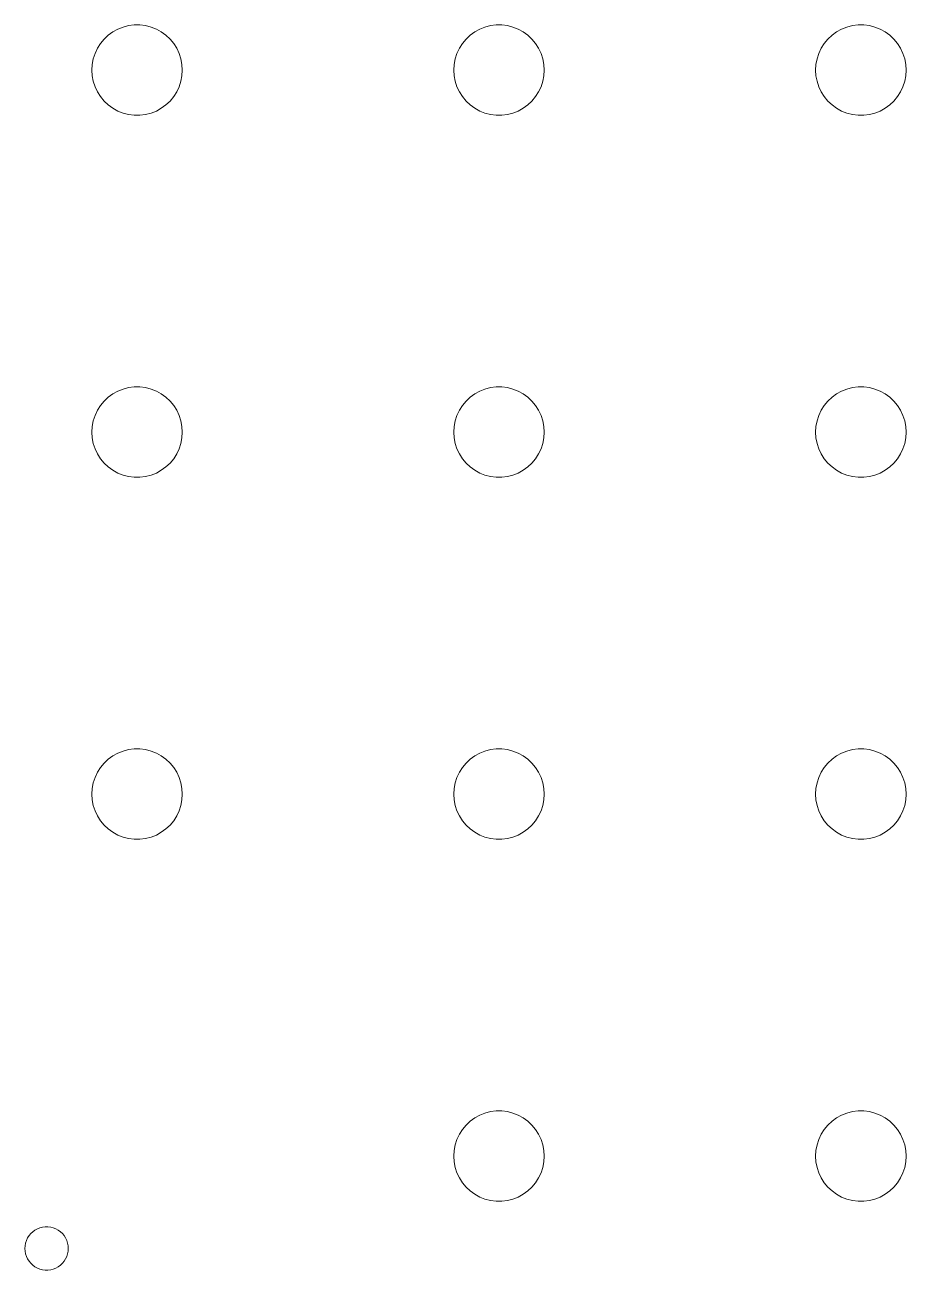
# Model space of a CAD drawing. Header units: millimetres. Extents: x -349 to 349, y -196 to 240.
# Drawn here: x -58.7 to 3.2, y -84.2 to 3.2 of the extents above; entities that cross this region are included whole.
import ezdxf

# ---------------------------------------------------------------- set-up
doc = ezdxf.new("R2010")
doc.units = ezdxf.units.MM
doc.layers.get('0').update_dxf_attribs({"linetype": 'CONTINUOUS', "lineweight": 0})

msp = doc.modelspace()

# ---------------------------------------------------------------- linework, layer by layer
for p, q in [((-52.824, 2.446), (-52.501, 2.681)), ((-52.501, 2.681), (-52.152, 2.873)), ((-52.152, 2.873), (-51.781, 3.02)), ((-51.781, 3.02), (-51.395, 3.119)), ((-51.395, 3.119), (-50.999, 3.169)), ((-50.999, 3.169), (-50.601, 3.169)), ((-50.601, 3.169), (-50.205, 3.119)), ((-50.205, 3.119), (-49.819, 3.02)), ((-49.819, 3.02), (-49.448, 2.873)), ((-49.448, 2.873), (-49.099, 2.681)), ((-49.099, 2.681), (-48.776, 2.446)), ((-27.424, 2.446), (-27.101, 2.681)), ((-27.101, 2.681), (-26.752, 2.873)), ((-26.752, 2.873), (-26.381, 3.02)), ((-26.381, 3.02), (-25.995, 3.119)), ((-25.995, 3.119), (-25.599, 3.169)), ((-25.599, 3.169), (-25.201, 3.169)), ((-25.201, 3.169), (-24.805, 3.119)), ((-24.805, 3.119), (-24.419, 3.02)), ((-24.419, 3.02), (-24.048, 2.873)), ((-24.048, 2.873), (-23.699, 2.681)), ((-23.699, 2.681), (-23.376, 2.446)), ((-2.024, 2.446), (-1.701, 2.681)), ((-1.701, 2.681), (-1.352, 2.873)), ((-1.352, 2.873), (-0.981, 3.02)), ((-0.981, 3.02), (-0.595, 3.119)), ((-0.595, 3.119), (-0.199, 3.169)), ((-0.199, 3.169), (0.199, 3.169)), ((0.199, 3.169), (0.595, 3.119)), ((0.595, 3.119), (0.981, 3.02)), ((0.981, 3.02), (1.352, 2.873)), ((1.352, 2.873), (1.701, 2.681)), ((1.701, 2.681), (2.024, 2.446)), ((-53.582, 1.53), (-53.369, 1.866)), ((-53.369, 1.866), (-53.114, 2.173)), ((-53.114, 2.173), (-52.824, 2.446)), ((-48.776, 2.446), (-48.486, 2.173)), ((-48.486, 2.173), (-48.231, 1.866)), ((-48.231, 1.866), (-48.018, 1.53)), ((-28.182, 1.53), (-27.969, 1.866)), ((-27.969, 1.866), (-27.714, 2.173)), ((-27.714, 2.173), (-27.424, 2.446)), ((-23.376, 2.446), (-23.086, 2.173)), ((-23.086, 2.173), (-22.831, 1.866)), ((-22.831, 1.866), (-22.618, 1.53)), ((-2.782, 1.53), (-2.569, 1.866)), ((-2.569, 1.866), (-2.314, 2.173)), ((-2.314, 2.173), (-2.024, 2.446)), ((2.024, 2.446), (2.314, 2.173)), ((2.314, 2.173), (2.569, 1.866)), ((2.569, 1.866), (2.782, 1.53)), ((-53.875, 0.79), (-53.752, 1.169)), ((-53.752, 1.169), (-53.582, 1.53)), ((-48.018, 1.53), (-47.848, 1.169)), ((-47.848, 1.169), (-47.725, 0.79)), ((-28.475, 0.79), (-28.352, 1.169)), ((-28.352, 1.169), (-28.182, 1.53)), ((-22.618, 1.53), (-22.448, 1.169)), ((-22.448, 1.169), (-22.325, 0.79)), ((-3.075, 0.79), (-2.952, 1.169)), ((-2.952, 1.169), (-2.782, 1.53)), ((2.782, 1.53), (2.952, 1.169)), ((2.952, 1.169), (3.075, 0.79)), ((-53.975, 0), (-53.95, 0.398)), ((-53.95, -0.398), (-53.975, 0)), ((-53.95, 0.398), (-53.875, 0.79)), ((-47.725, 0.79), (-47.65, 0.398)), ((-47.65, 0.398), (-47.625, 0)), ((-47.625, 0), (-47.65, -0.398)), ((-28.575, 0), (-28.55, 0.398)), ((-28.55, -0.398), (-28.575, 0)), ((-28.55, 0.398), (-28.475, 0.79)), ((-22.325, 0.79), (-22.25, 0.398)), ((-22.25, 0.398), (-22.225, 0)), ((-22.225, 0), (-22.25, -0.398)), ((-3.175, 0), (-3.15, 0.398)), ((-3.15, -0.398), (-3.175, 0)), ((-3.15, 0.398), (-3.075, 0.79)), ((3.075, 0.79), (3.15, 0.398)), ((3.15, 0.398), (3.175, 0)), ((3.175, 0), (3.15, -0.398)), ((-53.875, -0.79), (-53.95, -0.398)), ((-53.752, -1.169), (-53.875, -0.79)), ((-47.725, -0.79), (-47.848, -1.169)), ((-47.65, -0.398), (-47.725, -0.79)), ((-28.475, -0.79), (-28.55, -0.398)), ((-28.352, -1.169), (-28.475, -0.79)), ((-22.325, -0.79), (-22.448, -1.169)), ((-22.25, -0.398), (-22.325, -0.79)), ((-3.075, -0.79), (-3.15, -0.398)), ((-2.952, -1.169), (-3.075, -0.79)), ((3.075, -0.79), (2.952, -1.169)), ((3.15, -0.398), (3.075, -0.79)), ((-53.582, -1.53), (-53.752, -1.169)), ((-53.369, -1.866), (-53.582, -1.53)), ((-48.018, -1.53), (-48.231, -1.866)), ((-47.848, -1.169), (-48.018, -1.53)), ((-28.182, -1.53), (-28.352, -1.169)), ((-27.969, -1.866), (-28.182, -1.53)), ((-22.618, -1.53), (-22.831, -1.866)), ((-22.448, -1.169), (-22.618, -1.53)), ((-2.782, -1.53), (-2.952, -1.169)), ((-2.569, -1.866), (-2.782, -1.53)), ((2.782, -1.53), (2.569, -1.866)), ((2.952, -1.169), (2.782, -1.53)), ((-53.114, -2.173), (-53.369, -1.866)), ((-52.824, -2.446), (-53.114, -2.173)), ((-52.501, -2.681), (-52.824, -2.446)), ((-48.776, -2.446), (-49.099, -2.681)), ((-48.486, -2.173), (-48.776, -2.446)), ((-48.231, -1.866), (-48.486, -2.173)), ((-27.714, -2.173), (-27.969, -1.866)), ((-27.424, -2.446), (-27.714, -2.173)), ((-27.101, -2.681), (-27.424, -2.446)), ((-23.376, -2.446), (-23.699, -2.681)), ((-23.086, -2.173), (-23.376, -2.446)), ((-22.831, -1.866), (-23.086, -2.173)), ((-2.314, -2.173), (-2.569, -1.866)), ((-2.024, -2.446), (-2.314, -2.173)), ((-1.701, -2.681), (-2.024, -2.446)), ((2.024, -2.446), (1.701, -2.681)), ((2.314, -2.173), (2.024, -2.446)), ((2.569, -1.866), (2.314, -2.173)), ((-52.152, -2.873), (-52.501, -2.681)), ((-51.781, -3.02), (-52.152, -2.873)), ((-51.395, -3.119), (-51.781, -3.02)), ((-50.999, -3.169), (-51.395, -3.119)), ((-50.601, -3.169), (-50.999, -3.169)), ((-50.205, -3.119), (-50.601, -3.169)), ((-49.819, -3.02), (-50.205, -3.119)), ((-49.448, -2.873), (-49.819, -3.02)), ((-49.099, -2.681), (-49.448, -2.873)), ((-26.752, -2.873), (-27.101, -2.681)), ((-26.381, -3.02), (-26.752, -2.873)), ((-25.995, -3.119), (-26.381, -3.02)), ((-25.599, -3.169), (-25.995, -3.119)), ((-25.201, -3.169), (-25.599, -3.169)), ((-24.805, -3.119), (-25.201, -3.169)), ((-24.419, -3.02), (-24.805, -3.119)), ((-24.048, -2.873), (-24.419, -3.02)), ((-23.699, -2.681), (-24.048, -2.873)), ((-1.352, -2.873), (-1.701, -2.681)), ((-0.981, -3.02), (-1.352, -2.873)), ((-0.595, -3.119), (-0.981, -3.02)), ((-0.199, -3.169), (-0.595, -3.119)), ((0.199, -3.169), (-0.199, -3.169)), ((0.595, -3.119), (0.199, -3.169)), ((0.981, -3.02), (0.595, -3.119)), ((1.352, -2.873), (0.981, -3.02)), ((1.701, -2.681), (1.352, -2.873)), ((-52.501, -22.719), (-52.152, -22.527)), ((-52.152, -22.527), (-51.781, -22.38)), ((-51.781, -22.38), (-51.395, -22.281)), ((-51.395, -22.281), (-50.999, -22.231)), ((-50.999, -22.231), (-50.601, -22.231)), ((-50.601, -22.231), (-50.205, -22.281)), ((-50.205, -22.281), (-49.819, -22.38)), ((-49.819, -22.38), (-49.448, -22.527)), ((-49.448, -22.527), (-49.099, -22.719)), ((-27.101, -22.719), (-26.752, -22.527)), ((-26.752, -22.527), (-26.381, -22.38)), ((-26.381, -22.38), (-25.995, -22.281)), ((-25.995, -22.281), (-25.599, -22.231)), ((-25.599, -22.231), (-25.201, -22.231)), ((-25.201, -22.231), (-24.805, -22.281)), ((-24.805, -22.281), (-24.419, -22.38)), ((-24.419, -22.38), (-24.048, -22.527)), ((-24.048, -22.527), (-23.699, -22.719)), ((-1.701, -22.719), (-1.352, -22.527)), ((-1.352, -22.527), (-0.981, -22.38)), ((-0.981, -22.38), (-0.595, -22.281)), ((-0.595, -22.281), (-0.199, -22.231)), ((-0.199, -22.231), (0.199, -22.231)), ((0.199, -22.231), (0.595, -22.281)), ((0.595, -22.281), (0.981, -22.38)), ((0.981, -22.38), (1.352, -22.527)), ((1.352, -22.527), (1.701, -22.719)), ((-53.582, -23.87), (-53.369, -23.534)), ((-53.369, -23.534), (-53.114, -23.227)), ((-53.114, -23.227), (-52.824, -22.954)), ((-52.824, -22.954), (-52.501, -22.719)), ((-49.099, -22.719), (-48.776, -22.954)), ((-48.776, -22.954), (-48.486, -23.227)), ((-48.486, -23.227), (-48.231, -23.534)), ((-48.231, -23.534), (-48.018, -23.87)), ((-28.182, -23.87), (-27.969, -23.534)), ((-27.969, -23.534), (-27.714, -23.227)), ((-27.714, -23.227), (-27.424, -22.954)), ((-27.424, -22.954), (-27.101, -22.719)), ((-23.699, -22.719), (-23.376, -22.954)), ((-23.376, -22.954), (-23.086, -23.227)), ((-23.086, -23.227), (-22.831, -23.534)), ((-22.831, -23.534), (-22.618, -23.87)), ((-2.782, -23.87), (-2.569, -23.534)), ((-2.569, -23.534), (-2.314, -23.227)), ((-2.314, -23.227), (-2.024, -22.954)), ((-2.024, -22.954), (-1.701, -22.719)), ((1.701, -22.719), (2.024, -22.954)), ((2.024, -22.954), (2.314, -23.227)), ((2.314, -23.227), (2.569, -23.534)), ((2.569, -23.534), (2.782, -23.87)), ((-53.875, -24.61), (-53.752, -24.231)), ((-53.752, -24.231), (-53.582, -23.87)), ((-48.018, -23.87), (-47.848, -24.231)), ((-47.848, -24.231), (-47.725, -24.61)), ((-28.475, -24.61), (-28.352, -24.231)), ((-28.352, -24.231), (-28.182, -23.87)), ((-22.618, -23.87), (-22.448, -24.231)), ((-22.448, -24.231), (-22.325, -24.61)), ((-3.075, -24.61), (-2.952, -24.231)), ((-2.952, -24.231), (-2.782, -23.87)), ((2.782, -23.87), (2.952, -24.231)), ((2.952, -24.231), (3.075, -24.61)), ((-53.975, -25.4), (-53.95, -25.002)), ((-53.95, -25.002), (-53.875, -24.61)), ((-47.725, -24.61), (-47.65, -25.002)), ((-47.65, -25.002), (-47.625, -25.4)), ((-28.575, -25.4), (-28.55, -25.002)), ((-28.55, -25.002), (-28.475, -24.61)), ((-22.325, -24.61), (-22.25, -25.002)), ((-22.25, -25.002), (-22.225, -25.4)), ((-3.175, -25.4), (-3.15, -25.002)), ((-3.15, -25.002), (-3.075, -24.61)), ((3.075, -24.61), (3.15, -25.002)), ((3.15, -25.002), (3.175, -25.4)), ((-53.95, -25.798), (-53.975, -25.4)), ((-53.875, -26.19), (-53.95, -25.798)), ((-53.752, -26.569), (-53.875, -26.19)), ((-47.725, -26.19), (-47.848, -26.569)), ((-47.65, -25.798), (-47.725, -26.19)), ((-47.625, -25.4), (-47.65, -25.798)), ((-28.55, -25.798), (-28.575, -25.4)), ((-28.475, -26.19), (-28.55, -25.798)), ((-28.352, -26.569), (-28.475, -26.19)), ((-22.325, -26.19), (-22.448, -26.569)), ((-22.25, -25.798), (-22.325, -26.19)), ((-22.225, -25.4), (-22.25, -25.798)), ((-3.15, -25.798), (-3.175, -25.4)), ((-3.075, -26.19), (-3.15, -25.798)), ((-2.952, -26.569), (-3.075, -26.19)), ((3.075, -26.19), (2.952, -26.569)), ((3.15, -25.798), (3.075, -26.19)), ((3.175, -25.4), (3.15, -25.798)), ((-53.582, -26.93), (-53.752, -26.569)), ((-53.369, -27.266), (-53.582, -26.93)), ((-48.018, -26.93), (-48.231, -27.266)), ((-47.848, -26.569), (-48.018, -26.93)), ((-28.182, -26.93), (-28.352, -26.569)), ((-27.969, -27.266), (-28.182, -26.93)), ((-22.618, -26.93), (-22.831, -27.266)), ((-22.448, -26.569), (-22.618, -26.93)), ((-2.782, -26.93), (-2.952, -26.569)), ((-2.569, -27.266), (-2.782, -26.93)), ((2.782, -26.93), (2.569, -27.266)), ((2.952, -26.569), (2.782, -26.93)), ((-53.114, -27.573), (-53.369, -27.266)), ((-52.824, -27.846), (-53.114, -27.573)), ((-52.501, -28.081), (-52.824, -27.846)), ((-48.776, -27.846), (-49.099, -28.081)), ((-48.486, -27.573), (-48.776, -27.846)), ((-48.231, -27.266), (-48.486, -27.573)), ((-27.714, -27.573), (-27.969, -27.266)), ((-27.424, -27.846), (-27.714, -27.573)), ((-27.101, -28.081), (-27.424, -27.846)), ((-23.376, -27.846), (-23.699, -28.081)), ((-23.086, -27.573), (-23.376, -27.846)), ((-22.831, -27.266), (-23.086, -27.573)), ((-2.314, -27.573), (-2.569, -27.266)), ((-2.024, -27.846), (-2.314, -27.573)), ((-1.701, -28.081), (-2.024, -27.846)), ((2.024, -27.846), (1.701, -28.081)), ((2.314, -27.573), (2.024, -27.846)), ((2.569, -27.266), (2.314, -27.573)), ((-52.152, -28.273), (-52.501, -28.081)), ((-51.781, -28.42), (-52.152, -28.273)), ((-51.395, -28.519), (-51.781, -28.42)), ((-50.999, -28.569), (-51.395, -28.519)), ((-50.601, -28.569), (-50.999, -28.569)), ((-50.205, -28.519), (-50.601, -28.569)), ((-49.819, -28.42), (-50.205, -28.519)), ((-49.448, -28.273), (-49.819, -28.42)), ((-49.099, -28.081), (-49.448, -28.273)), ((-26.752, -28.273), (-27.101, -28.081)), ((-26.381, -28.42), (-26.752, -28.273)), ((-25.995, -28.519), (-26.381, -28.42)), ((-25.599, -28.569), (-25.995, -28.519)), ((-25.201, -28.569), (-25.599, -28.569)), ((-24.805, -28.519), (-25.201, -28.569)), ((-24.419, -28.42), (-24.805, -28.519)), ((-24.048, -28.273), (-24.419, -28.42)), ((-23.699, -28.081), (-24.048, -28.273)), ((-1.352, -28.273), (-1.701, -28.081)), ((-0.981, -28.42), (-1.352, -28.273)), ((-0.595, -28.519), (-0.981, -28.42)), ((-0.199, -28.569), (-0.595, -28.519)), ((0.199, -28.569), (-0.199, -28.569)), ((0.595, -28.519), (0.199, -28.569)), ((0.981, -28.42), (0.595, -28.519)), ((1.352, -28.273), (0.981, -28.42)), ((1.701, -28.081), (1.352, -28.273)), ((-52.501, -48.119), (-52.152, -47.927)), ((-52.152, -47.927), (-51.781, -47.78)), ((-51.781, -47.78), (-51.395, -47.681)), ((-51.395, -47.681), (-50.999, -47.631)), ((-50.999, -47.631), (-50.601, -47.631)), ((-50.601, -47.631), (-50.205, -47.681)), ((-50.205, -47.681), (-49.819, -47.78)), ((-49.819, -47.78), (-49.448, -47.927)), ((-49.448, -47.927), (-49.099, -48.119)), ((-27.101, -48.119), (-26.752, -47.927)), ((-26.752, -47.927), (-26.381, -47.78)), ((-26.381, -47.78), (-25.995, -47.681)), ((-25.995, -47.681), (-25.599, -47.631)), ((-25.599, -47.631), (-25.201, -47.631)), ((-25.201, -47.631), (-24.805, -47.681)), ((-24.805, -47.681), (-24.419, -47.78)), ((-24.419, -47.78), (-24.048, -47.927)), ((-24.048, -47.927), (-23.699, -48.119)), ((-1.701, -48.119), (-1.352, -47.927)), ((-1.352, -47.927), (-0.981, -47.78)), ((-0.981, -47.78), (-0.595, -47.681)), ((-0.595, -47.681), (-0.199, -47.631)), ((-0.199, -47.631), (0.199, -47.631)), ((0.199, -47.631), (0.595, -47.681)), ((0.595, -47.681), (0.981, -47.78)), ((0.981, -47.78), (1.352, -47.927)), ((1.352, -47.927), (1.701, -48.119)), ((-53.369, -48.934), (-53.114, -48.627)), ((-53.114, -48.627), (-52.824, -48.354)), ((-52.824, -48.354), (-52.501, -48.119)), ((-49.099, -48.119), (-48.776, -48.354)), ((-48.776, -48.354), (-48.486, -48.627)), ((-48.486, -48.627), (-48.231, -48.934)), ((-27.969, -48.934), (-27.714, -48.627)), ((-27.714, -48.627), (-27.424, -48.354)), ((-27.424, -48.354), (-27.101, -48.119)), ((-23.699, -48.119), (-23.376, -48.354)), ((-23.376, -48.354), (-23.086, -48.627)), ((-23.086, -48.627), (-22.831, -48.934)), ((-2.569, -48.934), (-2.314, -48.627)), ((-2.314, -48.627), (-2.024, -48.354)), ((-2.024, -48.354), (-1.701, -48.119)), ((1.701, -48.119), (2.024, -48.354)), ((2.024, -48.354), (2.314, -48.627)), ((2.314, -48.627), (2.569, -48.934)), ((-53.875, -50.01), (-53.752, -49.631)), ((-53.752, -49.631), (-53.582, -49.27)), ((-53.582, -49.27), (-53.369, -48.934)), ((-48.231, -48.934), (-48.018, -49.27)), ((-48.018, -49.27), (-47.848, -49.631)), ((-47.848, -49.631), (-47.725, -50.01)), ((-28.475, -50.01), (-28.352, -49.631)), ((-28.352, -49.631), (-28.182, -49.27)), ((-28.182, -49.27), (-27.969, -48.934)), ((-22.831, -48.934), (-22.618, -49.27)), ((-22.618, -49.27), (-22.448, -49.631)), ((-22.448, -49.631), (-22.325, -50.01)), ((-3.075, -50.01), (-2.952, -49.631)), ((-2.952, -49.631), (-2.782, -49.27)), ((-2.782, -49.27), (-2.569, -48.934)), ((2.569, -48.934), (2.782, -49.27)), ((2.782, -49.27), (2.952, -49.631)), ((2.952, -49.631), (3.075, -50.01)), ((-53.975, -50.8), (-53.95, -50.402)), ((-53.95, -50.402), (-53.875, -50.01)), ((-47.725, -50.01), (-47.65, -50.402)), ((-47.65, -50.402), (-47.625, -50.8)), ((-28.575, -50.8), (-28.55, -50.402)), ((-28.55, -50.402), (-28.475, -50.01)), ((-22.325, -50.01), (-22.25, -50.402)), ((-22.25, -50.402), (-22.225, -50.8)), ((-3.175, -50.8), (-3.15, -50.402)), ((-3.15, -50.402), (-3.075, -50.01)), ((3.075, -50.01), (3.15, -50.402)), ((3.15, -50.402), (3.175, -50.8)), ((-53.95, -51.198), (-53.975, -50.8)), ((-53.875, -51.59), (-53.95, -51.198)), ((-47.65, -51.198), (-47.725, -51.59)), ((-47.625, -50.8), (-47.65, -51.198)), ((-28.55, -51.198), (-28.575, -50.8)), ((-28.475, -51.59), (-28.55, -51.198)), ((-22.25, -51.198), (-22.325, -51.59)), ((-22.225, -50.8), (-22.25, -51.198)), ((-3.15, -51.198), (-3.175, -50.8)), ((-3.075, -51.59), (-3.15, -51.198)), ((3.15, -51.198), (3.075, -51.59)), ((3.175, -50.8), (3.15, -51.198)), ((-53.752, -51.969), (-53.875, -51.59)), ((-53.582, -52.33), (-53.752, -51.969)), ((-53.369, -52.666), (-53.582, -52.33)), ((-48.018, -52.33), (-48.231, -52.666)), ((-47.848, -51.969), (-48.018, -52.33)), ((-47.725, -51.59), (-47.848, -51.969)), ((-28.352, -51.969), (-28.475, -51.59)), ((-28.182, -52.33), (-28.352, -51.969)), ((-27.969, -52.666), (-28.182, -52.33)), ((-22.618, -52.33), (-22.831, -52.666)), ((-22.448, -51.969), (-22.618, -52.33)), ((-22.325, -51.59), (-22.448, -51.969)), ((-2.952, -51.969), (-3.075, -51.59)), ((-2.782, -52.33), (-2.952, -51.969)), ((-2.569, -52.666), (-2.782, -52.33)), ((2.782, -52.33), (2.569, -52.666)), ((2.952, -51.969), (2.782, -52.33)), ((3.075, -51.59), (2.952, -51.969)), ((-53.114, -52.973), (-53.369, -52.666)), ((-52.824, -53.246), (-53.114, -52.973)), ((-52.501, -53.481), (-52.824, -53.246)), ((-48.776, -53.246), (-49.099, -53.481)), ((-48.486, -52.973), (-48.776, -53.246)), ((-48.231, -52.666), (-48.486, -52.973)), ((-27.714, -52.973), (-27.969, -52.666)), ((-27.424, -53.246), (-27.714, -52.973)), ((-27.101, -53.481), (-27.424, -53.246)), ((-23.376, -53.246), (-23.699, -53.481)), ((-23.086, -52.973), (-23.376, -53.246)), ((-22.831, -52.666), (-23.086, -52.973)), ((-2.314, -52.973), (-2.569, -52.666)), ((-2.024, -53.246), (-2.314, -52.973)), ((-1.701, -53.481), (-2.024, -53.246)), ((2.024, -53.246), (1.701, -53.481)), ((2.314, -52.973), (2.024, -53.246)), ((2.569, -52.666), (2.314, -52.973)), ((-52.152, -53.673), (-52.501, -53.481)), ((-51.781, -53.82), (-52.152, -53.673)), ((-51.395, -53.919), (-51.781, -53.82)), ((-50.999, -53.969), (-51.395, -53.919)), ((-50.601, -53.969), (-50.999, -53.969)), ((-50.205, -53.919), (-50.601, -53.969)), ((-49.819, -53.82), (-50.205, -53.919)), ((-49.448, -53.673), (-49.819, -53.82)), ((-49.099, -53.481), (-49.448, -53.673)), ((-26.752, -53.673), (-27.101, -53.481)), ((-26.381, -53.82), (-26.752, -53.673)), ((-25.995, -53.919), (-26.381, -53.82)), ((-25.599, -53.969), (-25.995, -53.919)), ((-25.201, -53.969), (-25.599, -53.969)), ((-24.805, -53.919), (-25.201, -53.969)), ((-24.419, -53.82), (-24.805, -53.919)), ((-24.048, -53.673), (-24.419, -53.82)), ((-23.699, -53.481), (-24.048, -53.673)), ((-1.352, -53.673), (-1.701, -53.481)), ((-0.981, -53.82), (-1.352, -53.673)), ((-0.595, -53.919), (-0.981, -53.82)), ((-0.199, -53.969), (-0.595, -53.919)), ((0.199, -53.969), (-0.199, -53.969)), ((0.595, -53.919), (0.199, -53.969)), ((0.981, -53.82), (0.595, -53.919)), ((1.352, -53.673), (0.981, -53.82)), ((1.701, -53.481), (1.352, -53.673)), ((-27.101, -73.519), (-26.752, -73.327)), ((-26.752, -73.327), (-26.381, -73.18)), ((-26.381, -73.18), (-25.995, -73.081)), ((-25.995, -73.081), (-25.599, -73.031)), ((-25.599, -73.031), (-25.201, -73.031)), ((-25.201, -73.031), (-24.805, -73.081)), ((-24.805, -73.081), (-24.419, -73.18)), ((-24.419, -73.18), (-24.048, -73.327)), ((-24.048, -73.327), (-23.699, -73.519)), ((-1.701, -73.519), (-1.352, -73.327)), ((-1.352, -73.327), (-0.981, -73.18)), ((-0.981, -73.18), (-0.595, -73.081)), ((-0.595, -73.081), (-0.199, -73.031)), ((-0.199, -73.031), (0.199, -73.031)), ((0.199, -73.031), (0.595, -73.081)), ((0.595, -73.081), (0.981, -73.18)), ((0.981, -73.18), (1.352, -73.327)), ((1.352, -73.327), (1.701, -73.519)), ((-27.969, -74.334), (-27.714, -74.027)), ((-27.714, -74.027), (-27.424, -73.754)), ((-27.424, -73.754), (-27.101, -73.519)), ((-23.699, -73.519), (-23.376, -73.754)), ((-23.376, -73.754), (-23.086, -74.027)), ((-23.086, -74.027), (-22.831, -74.334)), ((-2.569, -74.334), (-2.314, -74.027)), ((-2.314, -74.027), (-2.024, -73.754)), ((-2.024, -73.754), (-1.701, -73.519)), ((1.701, -73.519), (2.024, -73.754)), ((2.024, -73.754), (2.314, -74.027)), ((2.314, -74.027), (2.569, -74.334)), ((-28.475, -75.41), (-28.352, -75.031)), ((-28.352, -75.031), (-28.182, -74.67)), ((-28.182, -74.67), (-27.969, -74.334)), ((-22.831, -74.334), (-22.618, -74.67)), ((-22.618, -74.67), (-22.448, -75.031)), ((-22.448, -75.031), (-22.325, -75.41)), ((-3.075, -75.41), (-2.952, -75.031)), ((-2.952, -75.031), (-2.782, -74.67)), ((-2.782, -74.67), (-2.569, -74.334)), ((2.569, -74.334), (2.782, -74.67)), ((2.782, -74.67), (2.952, -75.031)), ((2.952, -75.031), (3.075, -75.41)), ((-28.575, -76.2), (-28.55, -75.802)), ((-28.55, -75.802), (-28.475, -75.41)), ((-22.325, -75.41), (-22.25, -75.802)), ((-22.25, -75.802), (-22.225, -76.2)), ((-3.175, -76.2), (-3.15, -75.802)), ((-3.15, -75.802), (-3.075, -75.41)), ((3.075, -75.41), (3.15, -75.802)), ((3.15, -75.802), (3.175, -76.2)), ((-28.55, -76.598), (-28.575, -76.2)), ((-28.475, -76.99), (-28.55, -76.598)), ((-22.25, -76.598), (-22.325, -76.99)), ((-22.225, -76.2), (-22.25, -76.598)), ((-3.15, -76.598), (-3.175, -76.2)), ((-3.075, -76.99), (-3.15, -76.598)), ((3.15, -76.598), (3.075, -76.99)), ((3.175, -76.2), (3.15, -76.598)), ((-28.352, -77.369), (-28.475, -76.99)), ((-28.182, -77.73), (-28.352, -77.369)), ((-27.969, -78.066), (-28.182, -77.73)), ((-22.618, -77.73), (-22.831, -78.066)), ((-22.448, -77.369), (-22.618, -77.73)), ((-22.325, -76.99), (-22.448, -77.369)), ((-2.952, -77.369), (-3.075, -76.99)), ((-2.782, -77.73), (-2.952, -77.369)), ((-2.569, -78.066), (-2.782, -77.73)), ((2.782, -77.73), (2.569, -78.066)), ((2.952, -77.369), (2.782, -77.73)), ((3.075, -76.99), (2.952, -77.369)), ((-27.714, -78.373), (-27.969, -78.066)), ((-27.424, -78.646), (-27.714, -78.373)), ((-23.086, -78.373), (-23.376, -78.646)), ((-22.831, -78.066), (-23.086, -78.373)), ((-2.314, -78.373), (-2.569, -78.066)), ((-2.024, -78.646), (-2.314, -78.373)), ((2.314, -78.373), (2.024, -78.646)), ((2.569, -78.066), (2.314, -78.373)), ((-27.101, -78.881), (-27.424, -78.646)), ((-26.752, -79.073), (-27.101, -78.881)), ((-26.381, -79.22), (-26.752, -79.073)), ((-25.995, -79.319), (-26.381, -79.22)), ((-25.599, -79.369), (-25.995, -79.319)), ((-25.201, -79.369), (-25.599, -79.369)), ((-24.805, -79.319), (-25.201, -79.369)), ((-24.419, -79.22), (-24.805, -79.319)), ((-24.048, -79.073), (-24.419, -79.22)), ((-23.699, -78.881), (-24.048, -79.073)), ((-23.376, -78.646), (-23.699, -78.881)), ((-1.701, -78.881), (-2.024, -78.646)), ((-1.352, -79.073), (-1.701, -78.881)), ((-0.981, -79.22), (-1.352, -79.073)), ((-0.595, -79.319), (-0.981, -79.22)), ((-0.199, -79.369), (-0.595, -79.319)), ((0.199, -79.369), (-0.199, -79.369)), ((0.595, -79.319), (0.199, -79.369)), ((0.981, -79.22), (0.595, -79.319)), ((1.352, -79.073), (0.981, -79.22)), ((1.701, -78.881), (1.352, -79.073)), ((2.024, -78.646), (1.701, -78.881)), ((-57.799, -81.298), (-57.621, -81.228)), ((-57.621, -81.228), (-57.436, -81.18)), ((-57.436, -81.18), (-57.246, -81.156)), ((-57.246, -81.156), (-57.054, -81.156)), ((-57.054, -81.156), (-56.864, -81.18)), ((-56.864, -81.18), (-56.679, -81.228)), ((-56.679, -81.228), (-56.501, -81.298)), ((-58.626, -82.298), (-58.567, -82.116)), ((-58.567, -82.116), (-58.485, -81.943)), ((-58.485, -81.943), (-58.383, -81.781)), ((-58.383, -81.781), (-58.261, -81.634)), ((-58.261, -81.634), (-58.121, -81.503)), ((-58.121, -81.503), (-57.967, -81.39)), ((-57.967, -81.39), (-57.799, -81.298)), ((-56.501, -81.298), (-56.333, -81.39)), ((-56.333, -81.39), (-56.179, -81.503)), ((-56.179, -81.503), (-56.039, -81.634)), ((-56.039, -81.634), (-55.917, -81.781)), ((-55.917, -81.781), (-55.815, -81.943)), ((-55.815, -81.943), (-55.733, -82.116)), ((-55.733, -82.116), (-55.674, -82.298)), ((-58.674, -82.677), (-58.662, -82.486)), ((-58.662, -82.868), (-58.674, -82.677)), ((-58.662, -82.486), (-58.626, -82.298)), ((-58.626, -83.056), (-58.662, -82.868)), ((-55.674, -82.298), (-55.638, -82.486)), ((-55.638, -82.868), (-55.674, -83.056)), ((-55.638, -82.486), (-55.626, -82.677)), ((-55.626, -82.677), (-55.638, -82.868)), ((-58.567, -83.238), (-58.626, -83.056)), ((-58.485, -83.411), (-58.567, -83.238)), ((-58.383, -83.573), (-58.485, -83.411)), ((-58.261, -83.72), (-58.383, -83.573)), ((-58.121, -83.851), (-58.261, -83.72)), ((-57.967, -83.964), (-58.121, -83.851)), ((-56.179, -83.851), (-56.333, -83.964)), ((-56.039, -83.72), (-56.179, -83.851)), ((-55.917, -83.573), (-56.039, -83.72)), ((-55.815, -83.411), (-55.917, -83.573)), ((-55.733, -83.238), (-55.815, -83.411)), ((-55.674, -83.056), (-55.733, -83.238)), ((-57.799, -84.056), (-57.967, -83.964)), ((-57.621, -84.126), (-57.799, -84.056)), ((-57.436, -84.174), (-57.621, -84.126)), ((-57.246, -84.198), (-57.436, -84.174)), ((-57.054, -84.198), (-57.246, -84.198)), ((-56.864, -84.174), (-57.054, -84.198)), ((-56.679, -84.126), (-56.864, -84.174)), ((-56.501, -84.056), (-56.679, -84.126)), ((-56.333, -83.964), (-56.501, -84.056))]:
    msp.add_line(p, q)

doc.saveas('drawing.dxf')
